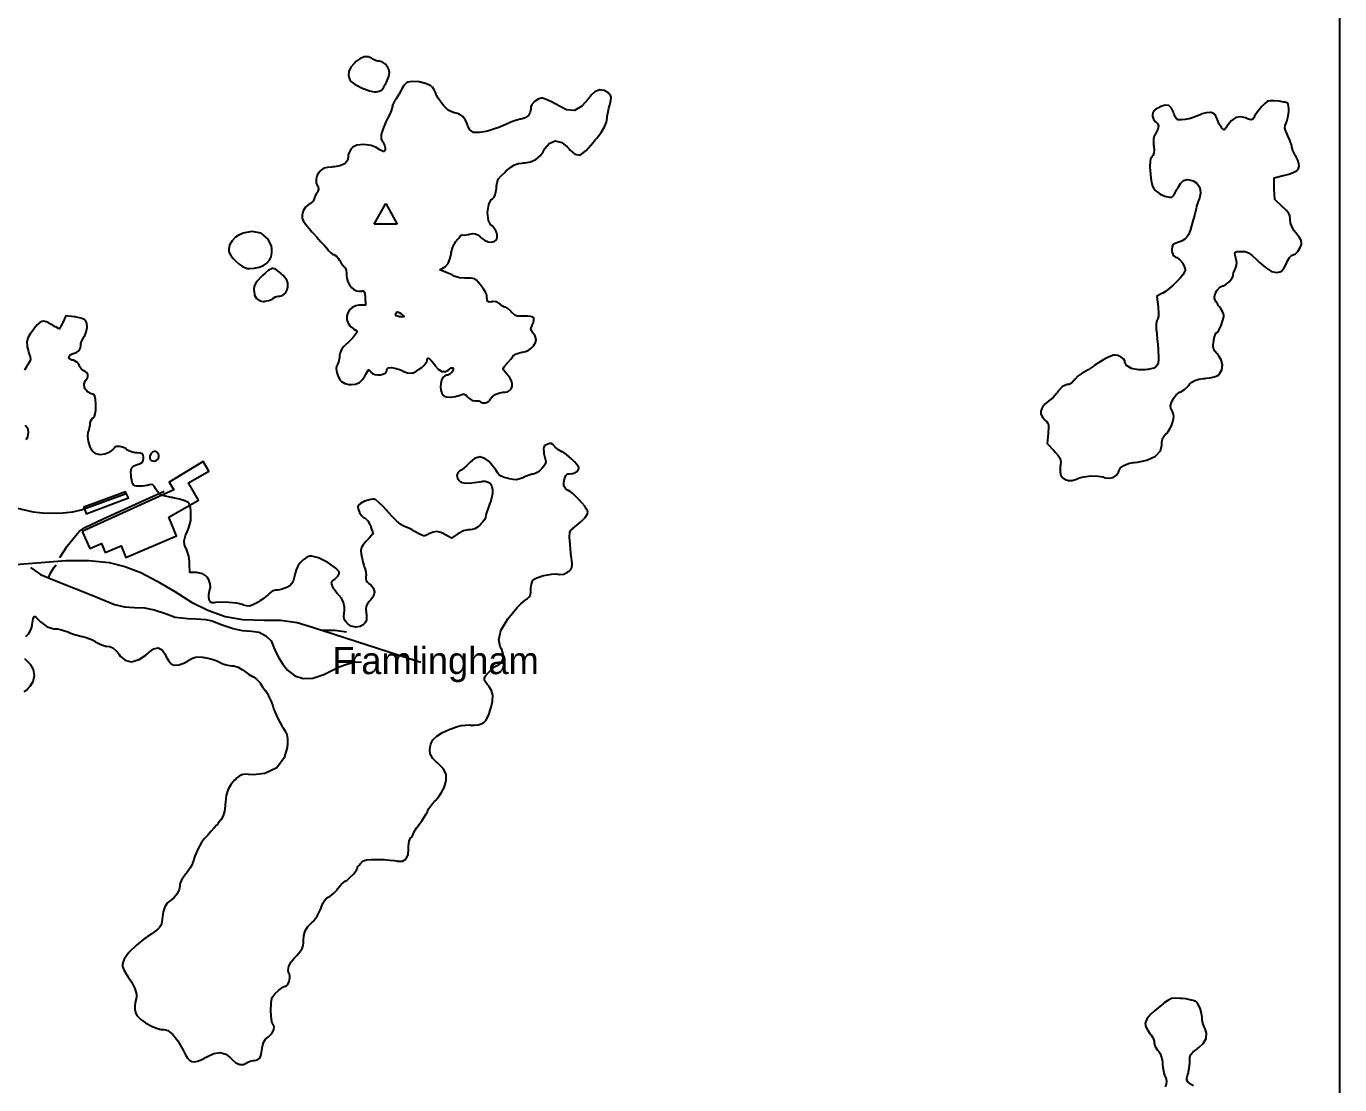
# Model space of a CAD drawing. Extents: x 0 to 24000, y 0 to 24000.
# Drawn here: x 20671 to 24000, y 11621 to 14303 of the extents above; entities that cross this region are included whole.
import ezdxf

# ---------------------------------------------------------------- set-up
doc = ezdxf.new("R2010")
doc.units = 0
for name, color, linetype in [('01A-WaterbodyTidal', 7, 'Continuous'), ('01B-LandmassTidal', 7, 'Continuous'), ('01C-WaterbodyNonTidal', 7, 'Continuous'), ('03D-BuiltUpIndustrial', 7, 'Continuous'), ('04B-RoadClassC', 7, 'Continuous'), ('04D-RoadClassA', 7, 'Continuous'), ('05A-RailwayDismantled', 7, 'Continuous'), ('05B-RailwaySecondary', 7, 'Continuous'), ('05C-RailwayPrimary', 7, 'Continuous'), ('06B-FeaturesSummit', 7, 'Continuous'), ('xx-NamesPlacesXXX', 7, 'Continuous')]:
    doc.layers.add(name, color=color, linetype=linetype)

msp = doc.modelspace()

# ---------------------------------------------------------------- linework, layer by layer
at = {"layer": '01A-WaterbodyTidal'}
msp.add_lwpolyline([(0, 0), (24000, 0), (24000, 24000), (0, 24000)], close=True, dxfattribs=at)
at = {"layer": '01B-LandmassTidal'}
for points in [[(21503.6, 14211.1), (21500.8, 14208.4), (21493.4, 14199.5), (21488, 14188.9), (21487.3, 14178.5), (21489.8, 14170.1), (21491.1, 14167.6), (21492.7, 14164.5), (21501.7, 14157.5), (21520.1, 14147.3), (21540.4, 14139.7), (21552.9, 14137), (21556.9, 14137.4), (21558.9, 14137.6), (21565, 14138.7), (21570.8, 14141.8), (21576.1, 14147.8), (21580.9, 14155.5), (21582.4, 14158.1), (21584.2, 14161.6), (21590.1, 14175.9), (21591.4, 14187.5), (21591, 14189.5), (21590.6, 14192), (21587.5, 14199.3), (21581.1, 14207.4), (21573, 14212.9), (21566.2, 14215), (21564, 14215), (21562, 14215), (21556, 14216.8), (21549.3, 14220.1), (21548.3, 14220.9), (21546.1, 14222.5), (21538.2, 14226), (21527.5, 14226.1), (21516.1, 14221.1), (21506.5, 14213.9)], [(21634.9, 14159.7), (21633.8, 14159.1), (21628, 14153.1), (21622.8, 14144.6), (21622, 14142.9), (21621.2, 14141.2), (21615.1, 14130.4), (21608, 14119.2), (21606.7, 14117.4), (21605.3, 14115.6), (21600.4, 14107.2), (21598.6, 14101.4), (21598.8, 14100.9), (21599.1, 14100.5), (21598.5, 14097.3), (21595.8, 14089.5), (21591.3, 14078.9), (21586.7, 14069.5), (21585.1, 14066.4), (21582.5, 14061.1), (21575.2, 14044.7), (21570.5, 14029.4), (21570.7, 14018.1), (21573.8, 14010.8), (21575.3, 14008.8), (21576.5, 14007.3), (21579.1, 14002.2), (21580.8, 13995.5), (21580.4, 13989.8), (21578.6, 13986.6), (21577.7, 13986), (21577.3, 13985.8), (21575.5, 13986), (21571.7, 13987.4), (21566.9, 13990), (21562.9, 13992.6), (21561.6, 13993.5), (21558, 13996.1), (21545.3, 14001.3), (21526.5, 14004), (21508.7, 14001.7), (21498.2, 13996.9), (21495.8, 13994.3), (21494.6, 13993), (21489.7, 13984.8), (21487.1, 13977.5), (21487.1, 13975.1), (21487.1, 13972.1), (21485, 13963.2), (21478.1, 13954.8), (21466, 13949.5), (21452.4, 13947.1), (21447.9, 13946.8), (21444.6, 13946.6), (21434.5, 13945.5), (21425.4, 13943.4), (21419.1, 13940), (21415, 13936.1), (21413.8, 13934.7), (21412.1, 13932.7), (21408, 13925.7), (21405.4, 13916.3), (21405.8, 13906.8), (21408.3, 13899.9), (21409.5, 13897.8), (21410.4, 13896.4), (21411.7, 13890.4), (21408.8, 13883.2), (21407.6, 13881.4), (21406.6, 13880.1), (21402.7, 13873.1), (21400.9, 13867.8), (21400.9, 13866.1), (21400.8, 13865.3), (21396.9, 13859.6), (21389.7, 13853.5), (21387.9, 13852.4), (21385.4, 13850.8), (21378.8, 13844.6), (21372.7, 13835.3), (21369.9, 13825.1), (21370.1, 13817.2), (21370.7, 13814.7), (21371.1, 13813.4), (21373.6, 13809.1), (21379.6, 13800.7), (21387.8, 13790.5), (21394.9, 13782.4), (21397.3, 13779.8), (21399.9, 13777.1), (21407.4, 13768.7), (21417.6, 13757.5), (21426.4, 13747.4), (21431.4, 13741.8), (21433, 13739.9), (21434.2, 13738.4), (21437.9, 13734), (21442.8, 13729.3), (21447.1, 13726.1), (21449.5, 13724.9), (21450.3, 13724.9), (21451, 13724.9), (21453, 13723.7), (21456.8, 13720.4), (21461.1, 13715.5), (21464.2, 13711.2), (21465.2, 13709.6), (21466.2, 13708.1), (21469.3, 13703.4), (21473.3, 13698), (21476.7, 13694.1), (21478.4, 13692.3), (21478.9, 13692), (21479.4, 13691.6), (21481.4, 13685.7), (21482.4, 13676.9), (21482.4, 13674), (21482.4, 13671.7), (21483.2, 13664.7), (21485.8, 13655.9), (21489.8, 13648.1), (21495, 13641.5), (21501.1, 13636.4), (21507.8, 13633), (21514.9, 13631.8), (21520.3, 13632.3), (21522, 13632.8), (21522.8, 13633), (21525.4, 13633), (21527.5, 13630.7), (21528.7, 13625.1), (21529.4, 13618), (21529.5, 13615.6), (21530.3, 13596.3), (21516.1, 13596.3), (21513.5, 13596.3), (21505.8, 13594.9), (21497, 13590.8), (21490.2, 13584.7), (21485.6, 13577.2), (21483.3, 13568.6), (21483.6, 13559.7), (21486.8, 13550.8), (21491.2, 13544.4), (21493, 13542.7), (21494.3, 13541.3), (21500.8, 13535.7), (21505, 13532.8), (21506.3, 13532.8), (21507.1, 13532.8), (21509.2, 13530.4), (21506.3, 13523.8), (21498.3, 13513.8), (21489.2, 13504.4), (21485.9, 13501.5), (21483.4, 13499.1), (21476.1, 13491.8), (21470.1, 13483.8), (21466.7, 13475.9), (21465.1, 13468.7), (21464.8, 13466.2), (21464.5, 13463.8), (21462.1, 13452.2), (21459.1, 13444.2), (21458.5, 13443.5), (21457.4, 13442), (21456.3, 13435.9), (21457.7, 13425.4), (21461.8, 13414.2), (21466.4, 13406.8), (21468.3, 13404.7), (21469.8, 13403.1), (21478.3, 13397.8), (21488.5, 13395.6), (21491.8, 13395.6), (21495.2, 13395.6), (21505.3, 13396.7), (21515.4, 13400.5), (21523.3, 13407.9), (21529.1, 13416.5), (21530.7, 13419.6), (21531.8, 13421.8), (21535.3, 13428.6), (21538.4, 13432.4), (21541, 13431.9), (21543.6, 13428.6), (21544.4, 13427.4), (21545.2, 13426.2), (21548.8, 13423.4), (21554.7, 13420.8), (21561.4, 13419.7), (21568.3, 13420), (21574.7, 13421.5), (21580.1, 13424.3), (21583.8, 13428.1), (21585.1, 13431.7), (21585.1, 13432.9), (21585.1, 13434), (21588.3, 13437.5), (21596.8, 13438.7), (21608.8, 13436.4), (21619.1, 13432.6), (21622.4, 13430.9), (21625, 13429.6), (21637.1, 13425.4), (21647.8, 13424.6), (21649.8, 13425), (21651.1, 13425.3), (21655, 13426.8), (21660.9, 13429.9), (21667.1, 13434.1), (21673.1, 13438.9), (21678.6, 13444), (21683, 13449), (21686, 13453.6), (21687.1, 13456.3), (21687.1, 13457.2), (21687.1, 13458.4), (21688.4, 13461.9), (21692.2, 13461.4), (21697.9, 13455.9), (21703.7, 13448.4), (21705.5, 13445.8), (21707.5, 13442.8), (21714.9, 13434.4), (21724.2, 13428.5), (21733.4, 13428.1), (21740.5, 13431.6), (21742.3, 13433.3), (21743.3, 13434.2), (21748.2, 13437.4), (21751.8, 13438), (21752.1, 13437.6), (21752.8, 13436.9), (21752.8, 13432.9), (21749.5, 13426.8), (21744, 13421.4), (21739.5, 13419.2), (21738, 13419.2), (21736.5, 13419.2), (21732, 13417.5), (21727, 13412.9), (21723.4, 13406.2), (21721.2, 13398.1), (21720.5, 13389.5), (21721.5, 13381), (21724.3, 13373.4), (21727.6, 13368.6), (21729, 13367.4), (21730.4, 13366.2), (21736.1, 13364.4), (21746.4, 13363.6), (21758.4, 13365), (21767.6, 13367.4), (21770.6, 13368.6), (21772, 13369.2), (21776.5, 13370.7), (21781, 13370.7), (21785.4, 13368.2), (21789.6, 13364.1), (21791, 13362.7), (21792.7, 13360.9), (21800.7, 13355.2), (21808.8, 13353.8), (21810.5, 13354.1), (21811.8, 13354.4), (21817.9, 13354.3), (21822, 13352.6), (21822.3, 13352.1), (21823, 13351), (21827.4, 13348.8), (21834.6, 13348.7), (21841.6, 13351.3), (21845.4, 13355), (21845.8, 13356.4), (21846.5, 13358.4), (21850.8, 13363.7), (21859.7, 13369.9), (21870.9, 13374.4), (21879.7, 13376), (21882.7, 13376), (21884.6, 13376), (21890.2, 13377.1), (21896, 13380.2), (21900, 13384.8), (21902.1, 13390.7), (21902.3, 13397.4), (21900.5, 13404.8), (21896.8, 13412.5), (21892.5, 13418.2), (21890.9, 13419.9), (21889.8, 13421.2), (21886.4, 13424.9), (21882.7, 13429.3), (21880.1, 13432.8), (21879.2, 13434.3), (21879.2, 13434.8), (21879.2, 13436.2), (21882.3, 13440.2), (21888.6, 13447.7), (21890.1, 13449.3), (21891.6, 13450.9), (21898.8, 13459.5), (21904.2, 13466.8), (21904.6, 13467.8), (21905.2, 13468.8), (21912.5, 13473.3), (21924, 13476.8), (21926.6, 13477.2), (21928.9, 13477.5), (21935.8, 13479.1), (21943.1, 13482.1), (21949.5, 13486.5), (21954.2, 13491.2), (21955.6, 13492.9), (21957.3, 13494.9), (21961.9, 13501.7), (21963.6, 13509.2), (21960.6, 13517.8), (21954.9, 13526.8), (21952.9, 13529.7), (21951.9, 13531.1), (21949.9, 13536.9), (21951.9, 13543.1), (21952.9, 13544.6), (21953.5, 13545.7), (21956.1, 13552.5), (21957.6, 13558.3), (21957.6, 13560.3), (21957.6, 13561.3), (21956.9, 13564.3), (21954.2, 13566.8), (21948.6, 13568), (21941.5, 13568.5), (21939.1, 13568.5), (21936.5, 13568.6), (21924.5, 13568.8), (21916.6, 13568.6), (21916, 13568.5), (21915.3, 13568.5), (21909.3, 13571.6), (21901.8, 13578.3), (21900.3, 13579.9), (21898.7, 13581.5), (21891, 13588.1), (21886.2, 13591.7), (21884.6, 13591.7), (21883.2, 13591.7), (21878.8, 13594), (21872.5, 13598.4), (21871.3, 13599.5), (21869.6, 13601), (21861.5, 13605.2), (21852.9, 13605.8), (21850.9, 13605.4), (21849.3, 13605), (21844.5, 13604.2), (21841, 13605.5), (21839.3, 13610.5), (21838.5, 13617.9), (21838.4, 13620.3), (21838.3, 13621.2), (21837.3, 13624.2), (21834.7, 13629.5), (21831, 13635.9), (21826.3, 13642.6), (21821.3, 13649.2), (21816.3, 13655.1), (21811.7, 13659.8), (21808.9, 13662.1), (21807.8, 13662.6), (21806.7, 13663.2), (21797.7, 13665.1), (21786.7, 13665.3), (21784.7, 13665), (21782, 13664.7), (21769.3, 13665.6), (21755.7, 13670.4), (21752.5, 13672), (21750.1, 13673.2), (21737.4, 13678.9), (21727.1, 13683), (21725.9, 13683.4), (21724.6, 13683.8), (21720.8, 13685), (21718.9, 13686.2), (21720.2, 13687.4), (21723.2, 13688.8), (21724.3, 13689.3), (21726.7, 13690.3), (21733.1, 13694.6), (21739.8, 13702.4), (21744.5, 13712.9), (21747, 13722.8), (21747.4, 13726.1), (21747.8, 13729.4), (21752.2, 13744.4), (21759.8, 13758.1), (21761.9, 13760.6), (21763.1, 13762.1), (21766.8, 13766.6), (21771, 13771.2), (21774.3, 13774.1), (21775.8, 13774.9), (21776.1, 13774.7), (21776.2, 13774.5), (21781.7, 13774.3), (21791.2, 13775.8), (21793.3, 13776.3), (21795.5, 13776.9), (21802.3, 13778.1), (21808.9, 13777.6), (21815, 13774.5), (21820.9, 13769.7), (21822.7, 13768.1), (21824.9, 13766.2), (21832.1, 13761.4), (21841.3, 13757.5), (21849.6, 13756.4), (21856.7, 13757.6), (21861.9, 13761.2), (21864.8, 13766.8), (21864.8, 13774.3), (21862.6, 13781.2), (21861.5, 13783.3), (21860.7, 13784.9), (21856.1, 13792.4), (21851.9, 13797.5), (21851.3, 13797.9), (21848.2, 13799.7), (21842.4, 13811), (21839.7, 13831.2), (21843.1, 13851.9), (21849.2, 13864), (21852.5, 13866.5), (21853.6, 13867.3), (21856.5, 13870.5), (21859.4, 13876.2), (21861.3, 13884), (21862.4, 13892), (21862.7, 13894.7), (21862.9, 13897.9), (21864.1, 13907.5), (21867.3, 13916.3), (21874.1, 13924.6), (21883.4, 13933.1), (21886.6, 13935.9), (21889.6, 13938.5), (21898.9, 13946.2), (21908.6, 13952.3), (21918.5, 13955.5), (21928.1, 13956.8), (21931.3, 13957), (21935.6, 13957.4), (21948.6, 13959.8), (21962.3, 13965.7), (21973.3, 13975.2), (21980.7, 13985.2), (21982.7, 13988.8), (21985.4, 13993.6), (21996.5, 14006.5), (22011.7, 14013.2), (22028.1, 14008.8), (22042, 13997.8), (22045.8, 13993.5), (22049.3, 13989.5), (22061.1, 13978.9), (22074.5, 13976.7), (22090.3, 13988.4), (22107.7, 14008.5), (22113.2, 14015.5), (22116.9, 14020.1), (22127.8, 14034.4), (22136.7, 14048.6), (22141.4, 14060.6), (22143.1, 14070.2), (22143.4, 14073.5), (22143.5, 14074.8), (22144.1, 14079), (22145.6, 14086.7), (22147.6, 14095.6), (22149.1, 14102.2), (22149.7, 14104.4), (22150.4, 14107.3), (22152.5, 14116.2), (22153.2, 14123.4), (22151.3, 14128.4), (22148.1, 14132.3), (22146.9, 14133.4), (22144.6, 14135.7), (22135.8, 14140.7), (22124.1, 14142), (22112.3, 14137.2), (22103.4, 14129.5), (22101, 14126.4), (22095.8, 14119.8), (22078.7, 14101.2), (22060.2, 14090.1), (22040.4, 14091.9), (22020.6, 14101.4), (22014.4, 14105.2), (22011.7, 14106.8), (22003.6, 14111.3), (21993.1, 14116.3), (21984.1, 14119.7), (21979.5, 14120.9), (21978, 14120.9), (21975.5, 14120.9), (21968.1, 14118.7), (21959, 14113.1), (21952.3, 14105.5), (21949.7, 14099.4), (21949.7, 14097.4), (21949.7, 14094.5), (21948.1, 14086.1), (21943.5, 14077.4), (21935.6, 14071.5), (21927.5, 14068.8), (21924.6, 14068.4), (21922.7, 14068.1), (21917, 14066.5), (21908, 14063.6), (21898.6, 14060), (21892.2, 14057.3), (21890.1, 14056.2), (21887.8, 14055), (21880.6, 14051.7), (21868.4, 14047), (21855.1, 14042.4), (21845.5, 14039.4), (21842.3, 14038.6), (21836.8, 14037), (21819.9, 14033.8), (21804.7, 14034.4), (21795, 14040.9), (21790.2, 14050.2), (21789.4, 14053.5), (21788.4, 14056.6), (21784.4, 14065.8), (21777.7, 14074.8), (21768.8, 14080.8), (21760.1, 14083.6), (21757.2, 14084), (21755.2, 14084.4), (21749.3, 14086.2), (21742.2, 14089.9), (21735, 14096.1), (21728.7, 14102.9), (21726.7, 14105.2), (21725, 14107.2), (21720.4, 14113.2), (21714.9, 14121.3), (21710.7, 14128.5), (21708.9, 14132.4), (21708.6, 14133.8), (21708.2, 14135.2), (21704.9, 14142.6), (21700.5, 14148.7), (21699.6, 14149.5), (21696.5, 14152.2), (21685, 14157.7), (21666.8, 14162.6), (21648.8, 14163.4), (21637.9, 14161.4)], [(23817, 14113.1), (23815, 14112.3), (23810, 14108.1), (23801.3, 14098.9), (23791.7, 14086.3), (23784.3, 14075.3), (23782.1, 14071.5), (23781.5, 14070.5), (23779.4, 14067.9), (23776.3, 14066.5), (23771.7, 14067.2), (23766.2, 14069.2), (23764.4, 14069.9), (23760.9, 14071.4), (23749.5, 14073.9), (23736.6, 14072), (23725, 14063.9), (23716.3, 14053.1), (23713.9, 14049.2), (23713, 14047.7), (23710, 14043.4), (23707.4, 14041.1), (23704.7, 14042), (23701.8, 14044.7), (23700.9, 14045.6), (23700, 14046.6), (23694.7, 14055.2), (23689.8, 14066.2), (23689.2, 14068.4), (23688.5, 14070.3), (23686, 14076), (23682.7, 14080.9), (23678.5, 14083.6), (23674.1, 14084.7), (23672.7, 14084.8), (23671.2, 14085), (23661.4, 14084.2), (23651.2, 14081.3), (23649.6, 14080.5), (23646.1, 14078.8), (23635.3, 14074.4), (23621.4, 14069.9), (23608.5, 14067), (23600.2, 14066), (23597.4, 14066), (23595.7, 14066), (23590.7, 14066.6), (23586.2, 14068.8), (23582.9, 14073.8), (23580.5, 14080.3), (23579.8, 14082.5), (23578.7, 14086), (23574, 14096.2), (23567, 14103), (23557.2, 14103.4), (23546.6, 14099.8), (23543.3, 14098.2), (23541, 14097), (23534.3, 14093.3), (23528.9, 14089), (23526.4, 14084.2), (23525.7, 14079.4), (23525.7, 14077.8), (23525.7, 14075.3), (23527.7, 14067.9), (23532.2, 14062.1), (23533.5, 14061.3), (23535, 14060.3), (23539.1, 14056.3), (23540.9, 14050.3), (23539.1, 14042.4), (23535, 14034.4), (23533.5, 14031.9), (23532.5, 14030.3), (23530, 14024.9), (23528, 14017.8), (23527.6, 14009.7), (23528.1, 14002), (23528.4, 13999.4), (23528.8, 13996.9), (23529.3, 13989.5), (23528.9, 13982.3), (23527.2, 13976.9), (23525, 13973.4), (23524.1, 13972.3), (23523.1, 13971.2), (23520.7, 13967.3), (23519.1, 13960.1), (23519, 13948.8), (23519.8, 13935.6), (23520.2, 13931.2), (23520.5, 13926.5), (23521.9, 13912.5), (23524.3, 13900.8), (23528.3, 13892.9), (23533, 13887.4), (23534.7, 13885.7), (23537, 13883.5), (23545, 13878), (23556.9, 13872.6), (23567.9, 13870.2), (23574.3, 13870.6), (23575.9, 13871.6), (23576.5, 13871.9), (23578.1, 13873.8), (23581.2, 13878.4), (23584.8, 13884.5), (23587.5, 13889.8), (23588.4, 13891.6), (23590.1, 13895), (23596, 13904.9), (23603.7, 13912.3), (23612.9, 13914.7), (23622, 13913.6), (23624.9, 13912.7), (23628.4, 13911.8), (23638.2, 13906.1), (23645.7, 13895.2), (23647.2, 13880.8), (23644.2, 13867.5), (23642.5, 13863.3), (23641.9, 13861.9), (23639.2, 13853.9), (23637.2, 13847.6), (23637, 13846.9), (23636, 13842), (23632.6, 13827.3), (23627.1, 13806.7), (23621.4, 13788.5), (23618, 13778.8), (23616.6, 13775.9), (23615.8, 13774.1), (23612.6, 13769.2), (23607.5, 13764.1), (23601, 13759.9), (23594.5, 13757.1), (23592.3, 13756.3), (23589.9, 13755.5), (23582.6, 13752.7), (23577.3, 13749.2), (23575.1, 13744.3), (23574.7, 13738.6), (23574.7, 13736.7), (23574.7, 13735), (23575.2, 13729.9), (23576.8, 13725), (23579.8, 13721.3), (23583.2, 13718.9), (23584.5, 13718.3), (23586.9, 13717.1), (23593.6, 13712.2), (23601.1, 13704.1), (23606.1, 13694.9), (23608, 13688.1), (23608, 13685.7), (23608, 13684.5), (23606.4, 13680.7), (23602, 13673.7), (23595.4, 13665.4), (23587.1, 13656.5), (23577.8, 13647.5), (23568, 13638.9), (23558.2, 13631.5), (23551.6, 13627.1), (23549.2, 13625.8), (23536.7, 13619.1), (23539.4, 13591.7), (23539.7, 13588.4), (23540.4, 13578.7), (23540.3, 13569.1), (23539.3, 13562.4), (23538.1, 13559.2), (23537.4, 13558.3), (23536.7, 13557.5), (23534.5, 13549.4), (23534.7, 13537.1), (23535.1, 13534), (23535.4, 13531.5), (23536.1, 13523.9), (23537.4, 13510.7), (23538.7, 13496), (23539.6, 13485.1), (23539.8, 13481.5), (23540, 13478.2), (23540.5, 13468.3), (23540.5, 13458), (23539.5, 13450.1), (23537.3, 13444.2), (23533.7, 13439.9), (23528.4, 13437), (23521.2, 13434.9), (23514.3, 13433.6), (23512, 13433.3), (23506.6, 13432.4), (23490.2, 13432.3), (23472, 13436.1), (23459.7, 13443.7), (23455.1, 13451.8), (23455.1, 13454.5), (23455.1, 13455.8), (23452.6, 13459.7), (23446.3, 13464.8), (23437.9, 13468.6), (23431.4, 13470.1), (23429.3, 13470.1), (23426.9, 13470.1), (23419.9, 13467.7), (23406, 13461.3), (23390.7, 13452.5), (23380.1, 13445.3), (23376.7, 13442.7), (23374.7, 13441.1), (23362.6, 13432.8), (23350.7, 13425.9), (23348.9, 13425), (23347, 13424.2), (23336.9, 13417.1), (23328.4, 13408.6), (23327.3, 13407), (23326.3, 13405.5), (23320, 13399), (23314.6, 13395.6), (23312.8, 13395.6), (23308.9, 13395.6), (23297, 13390.5), (23285.6, 13378.1), (23283.4, 13374.5), (23282.3, 13372.7), (23274.5, 13363.1), (23265.5, 13355.4), (23263.8, 13354.5), (23262.2, 13353.5), (23253.8, 13346.2), (23246.6, 13337.9), (23245.8, 13336.4), (23244.6, 13334.4), (23242.1, 13327.9), (23242.3, 13320.3), (23246.5, 13312.5), (23252.9, 13305.6), (23255.2, 13303.5), (23256.4, 13302.4), (23259.7, 13298.6), (23261.9, 13293), (23262.2, 13284.5), (23261.4, 13274.3), (23261.1, 13271), (23258.3, 13246.3), (23276.4, 13227.1), (23278.9, 13224.3), (23286.3, 13215.9), (23291.3, 13208), (23292.7, 13199.8), (23292, 13191.2), (23291.7, 13188.3), (23291.3, 13184.8), (23291, 13174.2), (23293.3, 13164.6), (23299.2, 13158.1), (23307, 13154.3), (23309.7, 13153.4), (23311.7, 13152.6), (23321.5, 13151.9), (23333, 13155.5), (23335.9, 13156.9), (23339.5, 13158.6), (23351.2, 13161.8), (23369.3, 13164.1), (23387.6, 13163.5), (23399.9, 13161.4), (23403.8, 13160), (23406.5, 13159), (23415.6, 13157.8), (23426.1, 13159.9), (23434.3, 13166), (23439, 13173.1), (23439.8, 13175.7), (23440.6, 13177.9), (23444.7, 13183.9), (23453, 13190.4), (23464.6, 13195.1), (23475.7, 13197.6), (23479.4, 13198.1), (23487.5, 13199), (23511.3, 13204.1), (23533, 13213.7), (23545.3, 13227.5), (23549.2, 13241.6), (23549.2, 13246.3), (23549.2, 13248.2), (23549.8, 13253.9), (23551.6, 13260.1), (23555, 13265.6), (23558.8, 13269.7), (23560.2, 13271), (23561.5, 13272.1), (23565, 13276.2), (23569.5, 13283.1), (23573.5, 13290.8), (23575.7, 13296.4), (23576.3, 13298.4), (23576.9, 13300.8), (23578.7, 13308.1), (23579.4, 13315.3), (23578.2, 13321.6), (23575.9, 13326.9), (23575.1, 13328.6), (23574.1, 13330.3), (23571.6, 13335.7), (23570.7, 13341.2), (23572.4, 13347.4), (23575.5, 13354.2), (23576.7, 13356.4), (23577.9, 13358.9), (23585.6, 13369.3), (23593.9, 13375.8), (23595.4, 13376.4), (23596.9, 13376.9), (23606.5, 13383.1), (23616.3, 13392.1), (23617.8, 13394.1), (23619.5, 13396), (23625.1, 13401.6), (23632.4, 13406), (23642.5, 13408.7), (23654.3, 13410.5), (23658.2, 13410.9), (23661.5, 13411.2), (23671.5, 13412.7), (23681.7, 13414.9), (23689.1, 13417.8), (23693.2, 13420.4), (23694.2, 13421.5), (23696.5, 13423.9), (23701.5, 13432.6), (23703.1, 13445), (23699.3, 13458.4), (23692.6, 13469), (23689.9, 13472.1), (23688.2, 13474), (23683.3, 13480), (23680.1, 13486.6), (23679.4, 13494.4), (23680.2, 13503), (23680.5, 13505.8), (23680.8, 13507.8), (23682, 13513.7), (23684, 13520.4), (23686.2, 13525.2), (23687.7, 13527.2), (23688.4, 13527.4), (23689.9, 13528.1), (23693.8, 13533.4), (23699.5, 13544.8), (23704.1, 13558.2), (23706, 13566.8), (23706, 13569.7), (23706, 13570.9), (23705.1, 13574.4), (23702.7, 13580.5), (23698.9, 13587.1), (23695.5, 13592.1), (23694.2, 13593.6), (23693.1, 13595.1), (23689.8, 13600), (23686, 13606.2), (23683.4, 13611.5), (23682.5, 13614.3), (23682.5, 13615.2), (23682.5, 13617.7), (23684.3, 13625), (23689.2, 13634.5), (23695.7, 13641.9), (23701, 13645.1), (23702.9, 13645.4), (23705, 13645.6), (23711.2, 13648.8), (23719.9, 13655.9), (23726.8, 13664.2), (23729.5, 13669.8), (23729.5, 13671.6), (23729.5, 13673.4), (23731.1, 13678.7), (23734.2, 13686.2), (23735, 13687.7), (23735.8, 13689.2), (23738.4, 13697.7), (23738.9, 13705.7), (23738.6, 13706.9), (23738, 13709.2), (23736.4, 13716), (23734.9, 13722.7), (23734.3, 13727.3), (23734.7, 13730.3), (23736.4, 13732), (23739.4, 13732.7), (23744, 13732.8), (23748.7, 13732.8), (23750.3, 13732.8), (23752.9, 13732.8), (23760.5, 13732.2), (23768.9, 13729.2), (23778.4, 13722.2), (23788.5, 13712.9), (23791.9, 13709.6), (23796.6, 13705.1), (23811.6, 13692.1), (23827, 13682.1), (23839.5, 13679.1), (23848.2, 13680.9), (23850.7, 13682.2), (23852.3, 13683.1), (23859.5, 13690.8), (23865.2, 13701.9), (23866, 13704.6), (23866.9, 13707.5), (23872.3, 13717.8), (23878.9, 13723), (23880.5, 13723.4), (23882.3, 13723.8), (23887.6, 13726.8), (23894, 13732.9), (23899.2, 13741.3), (23902.2, 13748.7), (23902.8, 13751.2), (23903.2, 13752.6), (23901.9, 13760.7), (23896, 13770.5), (23894.2, 13772.8), (23891.8, 13775.8), (23884.8, 13785.2), (23878.8, 13795.6), (23875.6, 13805.3), (23874.6, 13813), (23874.6, 13815.5), (23874.6, 13817.3), (23873.7, 13822.6), (23870.7, 13829.2), (23864.7, 13836.6), (23857.4, 13843.8), (23855, 13846.1), (23835.4, 13864.1), (23834.2, 13891.6), (23833.4, 13919), (23856.9, 13924.9), (23860.5, 13925.8), (23871.2, 13928.9), (23882.3, 13932.9), (23890.2, 13937.4), (23895.1, 13942.6), (23897.2, 13948.6), (23896.7, 13955.8), (23893.6, 13964.4), (23889.8, 13972.2), (23888.3, 13974.7), (23887.3, 13976.4), (23884.5, 13981.6), (23881.3, 13988.4), (23879.3, 13994.1), (23878.5, 13997.2), (23878.5, 13998.2), (23878.5, 13999.3), (23877.7, 14002.8), (23875.6, 14009.4), (23872.5, 14017.3), (23869.7, 14023.6), (23868.7, 14025.6), (23867.3, 14028.5), (23863.1, 14037.2), (23860.9, 14044.9), (23861.5, 14051.7), (23863.9, 14058), (23864.8, 14060.1), (23865.6, 14062.2), (23868.9, 14075.6), (23870.7, 14087.8), (23870.7, 14091.9), (23870.7, 14094.1), (23870.3, 14100.7), (23869.1, 14106.2), (23866.6, 14109.1), (23863.2, 14110.5), (23862, 14110.7), (23858.1, 14111.5), (23846.3, 14113.5), (23833.8, 14114.8), (23824.1, 14114.7), (23818.6, 14113.7)], [(21213.9, 13775.9), (21210.5, 13774.5), (21201.3, 13768.6), (21191.9, 13759.2), (21186.1, 13748.3), (21184.1, 13739.3), (21184.1, 13736.3), (21184.1, 13734.7), (21185.5, 13729.9), (21189.5, 13722.6), (21195.4, 13714.8), (21202.6, 13707.3), (21210.6, 13700.4), (21218.8, 13694.8), (21226.6, 13691), (21231.8, 13689.7), (21233.5, 13689.7), (21237.1, 13689.7), (21248.1, 13690.5), (21260.9, 13693.1), (21271.7, 13697.3), (21280.5, 13703), (21287.1, 13710.3), (21291.4, 13718.9), (21293.5, 13729), (21293.4, 13737.5), (21293.1, 13740.2), (21292.3, 13746.4), (21284.3, 13764.2), (21266.5, 13778.8), (21242.3, 13783.1), (21220.5, 13778.9)], [(21267.6, 13670.1), (21265, 13667.5), (21257.6, 13659.3), (21251.6, 13651.1), (21248.7, 13643.7), (21248, 13637.6), (21248, 13635.6), (21248.1, 13632.3), (21249.7, 13622.3), (21254.6, 13613.1), (21262.6, 13607.7), (21271, 13606.1), (21273.9, 13606.2), (21275.7, 13606.3), (21285.6, 13608.3), (21293.7, 13612), (21294.7, 13612.8), (21295.6, 13613.7), (21302.5, 13617.3), (21309.2, 13619.1), (21311.5, 13619.1), (21313.7, 13619.1), (21320.5, 13621.1), (21327.7, 13626.7), (21332.5, 13635.3), (21334.2, 13643.4), (21334.2, 13646.1), (21334.2, 13647.9), (21333.5, 13653.1), (21331, 13659.7), (21326.3, 13666.6), (21320.9, 13672.5), (21319, 13674.4), (21317.4, 13676), (21312.5, 13680.4), (21305.9, 13685.3), (21299.9, 13688.5), (21296.6, 13689.7), (21295.4, 13689.7), (21294.2, 13689.7), (21290.5, 13688.2), (21283.9, 13684.1), (21276, 13678), (21269.6, 13672.1)], [(20990.8, 13223.9), (20989.5, 13223.1), (20986.5, 13219.4), (20984.3, 13213.8), (20984.4, 13208.2), (20986, 13204.7), (20986.9, 13203.9), (20987.8, 13203.2), (20991.2, 13201.7), (20995.6, 13201.4), (20999.7, 13202.8), (21003.2, 13205.4), (21005.8, 13209), (21007.1, 13213.1), (21006.8, 13217.4), (21005.3, 13220.7), (21004.5, 13221.6), (21003.2, 13223.1), (20998.1, 13226.7), (20992.4, 13225)]]:
    msp.add_lwpolyline(points, close=True, dxfattribs=at)
for points in [[(20669.4, 12757), (20671.2, 12758.6), (20676.4, 12763.8), (20681.1, 12770.5), (20684, 12778.3), (20685.5, 12785.8), (20685.8, 12788.4), (20686.2, 12791.1), (20688.6, 12802), (20690.6, 12807.6), (20691.3, 12807.6), (20692.4, 12807.6), (20695.8, 12804.6), (20702.1, 12798.8), (20703.5, 12797.4), (20706.6, 12794), (20724, 12781.7), (20740.9, 12776.2), (20746.6, 12776.2), (20750.1, 12776.2), (20760.5, 12773.9), (20773.7, 12769.5), (20776, 12768.4), (20778.3, 12767.2), (20793.2, 12761.7), (20809, 12757.5), (20811.6, 12757), (20813.8, 12756.7), (20820.3, 12755.1), (20829.7, 12752), (20838.6, 12748), (20844.4, 12744.9), (20846.2, 12743.7), (20848.3, 12742.2), (20860.1, 12736.2), (20870.3, 12732.8), (20871.6, 12732.7), (20874.2, 12732.6), (20882, 12731.6), (20890.2, 12728.3), (20897.8, 12721.7), (20904.2, 12713.9), (20906.1, 12711.1), (20909.1, 12707.1), (20921.1, 12696.8), (20937.8, 12692.5), (20956.9, 12698.3), (20973.7, 12709.5), (20978.7, 12713.9), (20982.2, 12717), (20993.9, 12725.2), (21005.5, 12728.4), (21014.9, 12723.2), (21021.9, 12713.2), (21023.7, 12709.6), (21024.9, 12707.2), (21031.6, 12695.8), (21037.8, 12687.9), (21038.6, 12687.2), (21040.3, 12686), (21046.8, 12684.4), (21057.9, 12685.2), (21070.6, 12689.5), (21080.9, 12694.9), (21084.1, 12697), (21086.1, 12698.4), (21092.4, 12701.9), (21099.8, 12704.3), (21108.6, 12704.9), (21117.6, 12704.1), (21120.6, 12703.7), (21123.1, 12703.5), (21130.6, 12702.1), (21141.4, 12699.2), (21151.9, 12695.6), (21158.5, 12692.7), (21160.6, 12691.6), (21162.6, 12690.5), (21168.9, 12687.9), (21177.8, 12684.9), (21186.3, 12682.9), (21191.7, 12682.2), (21193.5, 12682.2), (21197.1, 12682.2), (21208.1, 12679.5), (21219.3, 12672.5), (21221.7, 12670.4), (21223.6, 12668.8), (21234.2, 12661.1), (21243.9, 12655.6), (21245.3, 12655.1), (21246.6, 12654.5), (21254.5, 12649), (21261.5, 12641.7), (21262.5, 12640.2), (21263.4, 12638.7), (21269.7, 12629.4), (21276.6, 12620.1), (21277.8, 12618.7), (21279, 12617.2), (21282, 12612.1), (21286.9, 12602.2), (21292, 12590.2), (21295.5, 12580.7), (21296.6, 12577.5), (21297.7, 12574.1), (21301.5, 12564.1), (21307.6, 12550.3), (21314.1, 12537.7), (21318.4, 12530.4), (21320.1, 12528.1), (21322, 12525.4), (21327.3, 12517.2), (21331.2, 12508.2), (21332.8, 12498.4), (21332.8, 12488), (21332.7, 12484.6), (21332.4, 12475.6), (21324.9, 12449), (21305.5, 12423.6), (21275.5, 12409.2), (21245.9, 12406.1), (21236.2, 12407), (21233.4, 12407.2), (21224.8, 12407.5), (21217, 12406.4), (21210.3, 12402.7), (21204.1, 12397.4), (21202.1, 12395.6), (21199, 12392.5), (21190.2, 12382.5), (21182.6, 12369.5), (21177.9, 12353.4), (21175.5, 12336.8), (21175.1, 12331.3), (21174.6, 12326.9), (21173, 12314), (21170.1, 12302.3), (21164.6, 12292.6), (21157.6, 12283.6), (21155.1, 12280.7), (21153.2, 12278.5), (21147.4, 12271.8), (21139, 12262.5), (21131.1, 12253.7), (21126.1, 12248.4), (21124.5, 12246.6), (21121.8, 12243.9), (21114.9, 12234.4), (21105.8, 12218.2), (21097.9, 12200), (21093.5, 12186.5), (21092.4, 12181.9), (21092, 12180.8), (21090.4, 12177.1), (21086.5, 12170.5), (21081.3, 12162.7), (21076.7, 12156.8), (21075.1, 12154.9), (21073.5, 12153), (21069.1, 12146.9), (21064.2, 12139), (21061, 12131.9), (21059.8, 12128), (21059.8, 12126.6), (21059.8, 12123.9), (21058, 12115.7), (21053, 12104.7), (21045.6, 12095.1), (21038.8, 12089.2), (21036.3, 12087.8), (21034, 12086.4), (21027.7, 12081.1), (21021.8, 12071.9), (21017.9, 12059.1), (21015.9, 12046), (21015.5, 12041.6), (21015.4, 12039.8), (21014.7, 12034.6), (21013.6, 12028.9), (21011.6, 12024), (21008.5, 12019.4), (21003.7, 12014.5), (20996.9, 12009), (20987.6, 12002.4), (20978.5, 11996.2), (20975.5, 11994.1), (20968.9, 11989.7), (20949.8, 11974.8), (20930.7, 11956.1), (20918.9, 11938.7), (20914.8, 11927.4), (20914.8, 11923.6), (20914.8, 11920.8), (20917.9, 11912.2), (20923.8, 11901.5), (20925.3, 11899.6), (20928.6, 11895.4), (20937.3, 11881.8), (20945.7, 11864.9), (20950, 11850.5), (20950.5, 11842.4), (20949.6, 11840.1), (20949.1, 11838.8), (20947.1, 11829.1), (20946.1, 11818.8), (20946.1, 11815.4), (20946.1, 11813.4), (20946.6, 11807.4), (20948.5, 11801.1), (20952.1, 11795.5), (20956.4, 11790.9), (20957.9, 11789.5), (20961.4, 11786.4), (20972.9, 11777.9), (20988.4, 11768.9), (21003.2, 11763), (21013, 11760.9), (21016.3, 11760.9), (21019.7, 11760.9), (21029.9, 11757.9), (21042.7, 11748.4), (21055.4, 11732), (21065.5, 11714.1), (21068.4, 11708), (21069.8, 11705.1), (21074.1, 11696.7), (21079.4, 11688.4), (21084.7, 11682.7), (21090.4, 11679.5), (21096.9, 11678.8), (21104.6, 11680.4), (21113.9, 11684.2), (21122.5, 11688.4), (21125.3, 11689.9), (21130.3, 11692.7), (21146.1, 11699.5), (21162.6, 11702.2), (21177, 11697.8), (21188, 11689.6), (21191.1, 11686.4), (21193.7, 11683.8), (21202.3, 11676.6), (21212, 11671.8), (21221, 11671.9), (21228, 11675.1), (21230, 11676.6), (21231, 11677.4), (21238.6, 11680.7), (21245.9, 11682.5), (21248.4, 11682.5), (21250.5, 11682.5), (21257, 11683.8), (21262.7, 11688.3), (21266.3, 11697.4), (21268.3, 11708.2), (21268.8, 11711.9), (21269, 11714.5), (21270.3, 11722.1), (21273, 11729.7), (21277.6, 11736), (21282.9, 11740.9), (21284.8, 11742.5), (21287.1, 11744.3), (21293.3, 11751), (21298, 11759.7), (21298.8, 11768), (21296.7, 11773.6), (21295.4, 11775), (21294.1, 11776.4), (21292.2, 11786.4), (21290.7, 11806.9), (21291.4, 11828), (21292.9, 11839.3), (21294.3, 11841.6), (21295.6, 11844.2), (21301.1, 11850.8), (21310.9, 11860.3), (21320.9, 11867.7), (21326.5, 11870.7), (21328.4, 11870.7), (21329.6, 11870.7), (21333.3, 11873.9), (21337.2, 11881.7), (21338.9, 11891.3), (21338.5, 11898.1), (21337.8, 11900), (21336.7, 11902.7), (21334.9, 11911), (21336.2, 11921), (21342.4, 11931.9), (21350.8, 11942.3), (21353.8, 11945.5), (21356.4, 11948.4), (21364, 11957.2), (21370, 11965.8), (21372.7, 11973.7), (21373.4, 11980.8), (21373.4, 11983.2), (21373.4, 11986.9), (21374.5, 11998.1), (21378.1, 12010.4), (21384.8, 12021.4), (21392.6, 12030), (21395.4, 12032.6), (21397.7, 12034.7), (21408.3, 12048.3), (21416.8, 12065.2), (21418.1, 12069), (21419.2, 12072), (21422.7, 12080.7), (21427.2, 12088.7), (21432.4, 12094.1), (21437.5, 12097.2), (21439.3, 12098), (21441.1, 12098.9), (21450.7, 12106.1), (21458.7, 12115.1), (21459.7, 12116.8), (21460.6, 12118.3), (21463.8, 12122.4), (21469.1, 12128.2), (21474.8, 12133.4), (21479, 12136.4), (21480.5, 12137.2), (21483.1, 12138.8), (21490.5, 12144.8), (21500.3, 12154.6), (21507.7, 12164.4), (21510.6, 12169.9), (21510.6, 12171.7), (21510.6, 12173), (21513.4, 12176.8), (21518.8, 12182.7), (21520.1, 12183.9), (21521.4, 12185.2), (21526, 12188.5), (21533.5, 12191.1), (21545.2, 12191.9), (21559.3, 12191.8), (21564, 12191.7), (21567.6, 12191.6), (21578.3, 12191.2), (21592.2, 12190.3), (21603.8, 12189.2), (21609.9, 12188.3), (21611.8, 12187.8), (21614.8, 12187.1), (21624.4, 12187.3), (21633.2, 12192.6), (21638.4, 12203.7), (21640, 12216.8), (21640, 12221.1), (21640, 12225.4), (21641.5, 12238), (21644.9, 12246.2), (21645.9, 12247), (21646.7, 12247.7), (21650, 12251.9), (21651.8, 12255.6), (21651.8, 12256.8), (21651.8, 12257.7), (21653, 12260.2), (21656.2, 12265.8), (21661, 12272.9), (21665.5, 12278.8), (21667.1, 12280.7), (21668.7, 12282.8), (21673.4, 12289.3), (21679.6, 12298.5), (21684.7, 12307.2), (21687.5, 12312.5), (21688.2, 12314.4), (21688.9, 12316.1), (21691.5, 12320.9), (21696.1, 12327.8), (21701.4, 12334.4), (21705.3, 12338.6), (21706.7, 12339.9), (21708.2, 12341.2), (21712.3, 12345.8), (21718.4, 12354), (21724.2, 12363.2), (21727.9, 12370.1), (21729, 12372.4), (21731, 12377), (21735.2, 12391.5), (21734.9, 12407.5), (21727.6, 12422.1), (21716.9, 12433.4), (21712.9, 12436.7), (21709.8, 12439.2), (21701.4, 12447.9), (21694.9, 12459), (21693.3, 12470.7), (21695, 12480.7), (21696.1, 12483.8), (21697, 12486.7), (21701.7, 12494.8), (21711.2, 12504.2), (21725.8, 12513.2), (21741.4, 12520.4), (21746.6, 12522.6), (21750.1, 12524), (21760.8, 12527.7), (21772.8, 12530.9), (21784.1, 12532.4), (21793.1, 12532.6), (21796, 12532.4), (21798.8, 12532.3), (21807.2, 12532.3), (21816.4, 12533.1), (21824, 12535.3), (21830.3, 12538.9), (21835.5, 12544.2), (21840, 12551.5), (21844, 12561), (21846.9, 12569.8), (21847.8, 12572.8), (21849.3, 12577.8), (21852.8, 12592.9), (21853.6, 12607.9), (21849.9, 12620.2), (21843.9, 12629.5), (21841.5, 12632.4), (21840.2, 12633.9), (21834.9, 12641.9), (21832.1, 12647.1), (21832.1, 12648.8), (21832.1, 12650.8), (21835.2, 12656.8), (21842.9, 12666.6), (21852.9, 12675.8), (21860.4, 12681), (21863.1, 12682.2), (21866, 12683.3), (21873.8, 12689.3), (21879.6, 12699.6), (21880, 12712.4), (21876.6, 12723.5), (21874.8, 12726.8), (21872.2, 12731.8), (21868.5, 12748.6), (21873.6, 12772.3), (21891.6, 12801.3), (21915.4, 12829.9), (21923.8, 12839), (21924.6, 12839.7), (21930.8, 12845.2), (21938.2, 12850.9), (21939.5, 12851.9), (21940.9, 12852.9), (21944.6, 12856.2), (21947.7, 12860.9), (21949.3, 12867.1), (21949.7, 12873.6), (21949.7, 12875.8), (21949.7, 12879.2), (21951.2, 12889.5), (21954.2, 12898.3), (21954.8, 12899.3), (21956.4, 12901.5), (21964.8, 12905.8), (21982.1, 12911.2), (22001.8, 12914.6), (22014.9, 12915.3), (22019.1, 12914.6), (22021.9, 12914.2), (22033.2, 12914.9), (22042.9, 12919.6), (22045, 12921.3), (22046.5, 12922.5), (22050.9, 12926.7), (22054, 12931.5), (22054.9, 12937.5), (22054.3, 12944.2), (22054, 12946.4), (22053.6, 12948.5), (22052.8, 12955.1), (22051.5, 12966.8), (22050.3, 12979.9), (22049.5, 12989.7), (22049.3, 12993), (22048.9, 12997.3), (22048.1, 13010), (22048.5, 13020.1), (22050.9, 13026), (22054.6, 13029.6), (22056, 13030.7), (22060.9, 13034.5), (22075.6, 13046.6), (22087.6, 13058.3), (22093.2, 13067.3), (22094, 13072.9), (22093.6, 13074.6), (22093.3, 13076), (22091.1, 13079.9), (22086.2, 13086.9), (22079.5, 13095.1), (22071.8, 13103.7), (22063.6, 13111.8), (22055.9, 13119), (22049, 13124.3), (22045.2, 13126.7), (22043.8, 13127.1), (22042.7, 13127.5), (22037.6, 13131.5), (22034, 13137.2), (22033.6, 13138.5), (22033.2, 13140.5), (22033.5, 13146.9), (22035.4, 13156.7), (22038.8, 13164.9), (22041.5, 13168.5), (22042.6, 13168.7), (22043.9, 13168.7), (22047.6, 13169.1), (22053.6, 13169.8), (22054.8, 13169.8), (22056.3, 13170), (22060.7, 13171.5), (22066, 13174.8), (22069.6, 13179.2), (22071.2, 13182.8), (22071.2, 13183.9), (22071.2, 13184.8), (22069.8, 13187.4), (22066, 13192.7), (22060.3, 13199.1), (22053.7, 13206), (22046.6, 13212.6), (22039.8, 13218.4), (22033.9, 13222.7), (22030.8, 13224.5), (22029.7, 13224.7), (22028.3, 13225.1), (22019.9, 13229.8), (22011.7, 13236.6), (22010.5, 13238), (22009.3, 13239.5), (22005.5, 13243.5), (22001.4, 13245.9), (21996.9, 13245.8), (21992.4, 13244.2), (21990.9, 13243.5), (21989.4, 13242.9), (21985.3, 13240.5), (21982.5, 13237), (21981.8, 13231.5), (21982.3, 13224.9), (21982.7, 13222.7), (21982.9, 13220.6), (21984.8, 13210.6), (21986.6, 13203.8), (21987, 13203.2), (21987.5, 13202.4), (21987.8, 13199.1), (21986.2, 13193.9), (21982.7, 13188.1), (21977.8, 13182.3), (21971.8, 13176.9), (21965.5, 13172.4), (21959.1, 13169.4), (21954.7, 13168.3), (21953.3, 13168.3), (21952.5, 13168.3), (21950.3, 13167.7), (21945.3, 13166), (21938.9, 13163.5), (21933.5, 13161.2), (21931.7, 13160.4), (21929.2, 13159.3), (21921.5, 13156.2), (21913.4, 13154.3), (21904.6, 13154.8), (21895.5, 13156.6), (21892.5, 13157.3), (21889.8, 13157.9), (21881.8, 13160.2), (21874.1, 13163.4), (21868.7, 13167.3), (21865.7, 13170.8), (21865, 13172.2), (21864.3, 13173.5), (21861.8, 13177.2), (21857.3, 13183.5), (21852, 13190.3), (21848, 13195.3), (21846.6, 13196.9), (21843.7, 13200.1), (21833.2, 13208.3), (21820.2, 13211.9), (21807.1, 13207.9), (21796.4, 13199.4), (21793.3, 13196.1), (21791.8, 13194.5), (21787.1, 13190), (21780.8, 13184.2), (21775, 13179.6), (21771.7, 13177.2), (21770.6, 13176.5), (21768.8, 13175.6), (21764.3, 13171.5), (21762, 13165.1), (21763.7, 13157.9), (21767.7, 13152.2), (21769.4, 13150.6), (21770.7, 13149.4), (21775.5, 13146.8), (21784.9, 13145.4), (21800.4, 13146.4), (21818.9, 13148.9), (21825.1, 13149.8), (21827.3, 13150.2), (21834.2, 13150.1), (21841.6, 13147.9), (21847.3, 13143.6), (21851, 13137.3), (21852.9, 13129), (21852.6, 13119.1), (21850.3, 13107.7), (21847.1, 13098.1), (21845.8, 13095), (21844.8, 13092.4), (21842, 13084.7), (21838.9, 13075.2), (21836.8, 13067.4), (21836, 13063.7), (21836, 13062.4), (21836, 13061.4), (21834.9, 13058.3), (21831.9, 13052.8), (21827.4, 13046.8), (21823.4, 13042.3), (21821.9, 13040.9), (21820.2, 13039.1), (21814.6, 13034.3), (21808, 13030), (21801.3, 13027.8), (21795.6, 13027.1), (21793.7, 13027.1), (21790.1, 13027.1), (21779.3, 13024.3), (21766.7, 13018.2), (21764.3, 13016.6), (21749, 13006), (21733.7, 13014.6), (21730.8, 13016.3), (21721.7, 13020.6), (21711.6, 13022.8), (21702.1, 13021.4), (21693.9, 13018), (21691.4, 13016.6), (21690.3, 13016), (21687.1, 13014.1), (21683.8, 13012.4), (21680.8, 13011.6), (21677.5, 13011.9), (21673.3, 13013.4), (21667.7, 13016.2), (21660, 13020.5), (21652.4, 13024.9), (21649.8, 13026.4), (21648.7, 13026.9), (21640.2, 13031.2), (21629.8, 13035.7), (21627.9, 13036.5), (21625.8, 13037.4), (21620.1, 13041), (21610.4, 13048.8), (21599.1, 13059.7), (21589.7, 13069.9), (21586.7, 13073.4), (21583.7, 13076.8), (21574.6, 13086.8), (21564.5, 13096.7), (21556.6, 13103), (21552.7, 13105.2), (21551.4, 13105.2), (21548.8, 13105.2), (21540.8, 13103.6), (21528.5, 13099.4), (21517.7, 13093.8), (21512.8, 13090), (21512.2, 13088.3), (21511.6, 13086.6), (21511.9, 13080.6), (21515.1, 13071.5), (21520.7, 13063.3), (21525.9, 13058.6), (21527.9, 13057.7), (21529.5, 13057), (21536.7, 13050), (21542.9, 13038.6), (21544, 13035.7), (21544.5, 13034), (21546.2, 13028.8), (21548.1, 13023), (21549.4, 13019), (21549.8, 13017.8), (21549.8, 13017.3), (21549.8, 13017.3), (21548.6, 13015.9), (21545.2, 13012), (21540.1, 13006.4), (21535.3, 13001.4), (21533.8, 12999.7), (21531.4, 12997.2), (21524.7, 12989.5), (21520.2, 12982.2), (21519.2, 12974.4), (21520, 12965.7), (21520.5, 12962.8), (21520.7, 12960.7), (21521.8, 12954.2), (21523.8, 12945.4), (21526.1, 12937.7), (21527.6, 12933.3), (21528.3, 12931.9), (21529.1, 12930.3), (21531.7, 12920.7), (21532.1, 12911.1), (21531.8, 12909.5), (21531.5, 12908.1), (21531.1, 12903.7), (21532.1, 12898.9), (21535.5, 12894.6), (21540, 12890.7), (21541.6, 12889.5), (21544.1, 12887.6), (21550.5, 12880.4), (21553.6, 12870.4), (21550.7, 12859.4), (21544.5, 12850), (21542, 12847.2), (21540.3, 12845.4), (21535.6, 12839.7), (21532.3, 12833.4), (21531.6, 12826), (21532.3, 12818.1), (21532.6, 12815.4), (21532.9, 12813), (21533.5, 12805.6), (21533, 12798.7), (21530.9, 12793.4), (21527.9, 12789.5), (21526.7, 12788.4), (21524.7, 12786.4), (21517.1, 12782.2), (21506, 12780.4), (21494.7, 12783.2), (21486.6, 12788.2), (21484.4, 12790.4), (21483, 12791.7), (21479.3, 12796.1), (21476.7, 12801.5), (21476, 12808.1), (21476.6, 12815.1), (21476.9, 12817.4), (21477.5, 12820.7), (21477.7, 12830.8), (21475.2, 12842.9), (21469.4, 12853.8), (21462.9, 12861.5), (21460.5, 12863.7), (21459.4, 12864.6), (21453.4, 12872.2), (21448.2, 12881.2), (21447.5, 12882.9), (21446.8, 12884.5), (21445, 12889.7), (21444.8, 12894.3), (21447.4, 12898), (21451.6, 12901.4), (21453, 12902.5), (21454.5, 12903.6), (21460.5, 12910), (21463.6, 12915.3), (21463.6, 12917), (21463.6, 12920.3), (21455.4, 12930.1), (21435.5, 12944.5), (21411.2, 12956), (21394.9, 12960.6), (21389.5, 12960.5), (21388.6, 12960.4), (21381.3, 12957), (21372.3, 12950.7), (21370.7, 12949.1), (21369, 12947.7), (21364.2, 12942.7), (21359.2, 12935.2), (21355.1, 12925.6), (21352.2, 12916.2), (21351.5, 12913.1), (21350.6, 12909.6), (21347.8, 12899.3), (21344, 12890.9), (21338.8, 12885.6), (21332.8, 12882.2), (21330.7, 12881.3), (21328.6, 12880.3), (21317.1, 12876.3), (21308.2, 12874.2), (21305.2, 12874.2), (21302.5, 12874.2), (21294.3, 12871.4), (21285.6, 12865), (21284.1, 12863.3), (21282.7, 12861.9), (21278.4, 12858.2), (21271, 12852.5), (21262.7, 12846.9), (21256.7, 12843.2), (21254.7, 12842.1), (21252, 12840.6), (21243.8, 12836.3), (21236.3, 12833.9), (21229.1, 12834.4), (21221.8, 12836.6), (21219.4, 12837.4), (21215.6, 12838.8), (21204, 12841.1), (21184.2, 12843.3), (21163.7, 12843.9), (21150.4, 12843.2), (21146.1, 12842.5), (21144.8, 12842.3), (21141, 12842.2), (21137.7, 12843.5), (21135.6, 12846.8), (21134.5, 12851.2), (21134.3, 12852.7), (21133.9, 12854.4), (21133.6, 12863.6), (21135, 12871.9), (21135.5, 12873.1), (21136.3, 12875), (21137.5, 12881.4), (21136.7, 12890.7), (21133.3, 12900.2), (21129.3, 12907.1), (21127.6, 12909.1), (21126.3, 12910.7), (21118.2, 12916), (21106.2, 12918.5), (21102.9, 12918.6), (21085.3, 12919.3), (21084.9, 12940.9), (21084.9, 12945.9), (21082.7, 12960.8), (21078, 12975.7), (21076.7, 12978.1), (21075.3, 12980.8), (21072, 12989.2), (21071.3, 12999.5), (21074.8, 13012.9), (21080.8, 13028), (21083, 13033), (21084.1, 13035.7), (21087.7, 13050.5), (21088.3, 13067.5), (21088, 13071.4), (21087.8, 13074.6), (21086.8, 13084), (21084.9, 13091.6), (21081, 13096.1), (21076, 13098.9), (21074.3, 13099.7), (21072.6, 13100.4), (21059, 13104.5), (21043.2, 13108.5), (21040.2, 13109.1), (21038, 13109.5), (21031.4, 13110.9), (21023.2, 13112.6), (21016.7, 13113.9), (21013.6, 13114.5), (21012.8, 13114.6), (21012, 13114.8), (21006.5, 13119.7), (21000.5, 13128), (20999.4, 13129.9), (20998.5, 13131.8), (20995.2, 13137.6), (20991.4, 13141.3), (20986.4, 13141.8), (20980.6, 13140.6), (20978.7, 13140), (20976.9, 13139.6), (20965.7, 13137.8), (20954.6, 13137.5), (20952.8, 13137.7), (20951, 13137.9), (20945.8, 13138.8), (20941.7, 13141.7), (20939.2, 13148.1), (20937.6, 13157.1), (20937.1, 13160), (20936.6, 13163.6), (20935.8, 13174.5), (20937.5, 13183.5), (20943.5, 13189), (20951.8, 13192.5), (20954.8, 13193.4), (20956.4, 13193.9), (20961.4, 13196), (20965.3, 13199), (20967.2, 13203.3), (20967.7, 13207.9), (20967.7, 13209.4), (20967.7, 13211.1), (20967.3, 13216.1), (20965.1, 13219.7), (20959.7, 13221.5), (20952.2, 13222.2), (20949.6, 13222.4), (20946.6, 13222.6), (20934.2, 13225.3), (20925.6, 13230.1), (20924.6, 13231.4), (20923.1, 13232.9), (20917.2, 13236.1), (20907.8, 13238.7), (20899.2, 13238.7), (20894.9, 13236.8), (20894.4, 13235.7), (20894.3, 13235.3), (20890.1, 13231), (20882.7, 13225.1), (20881.1, 13223.9), (20878.5, 13222.2), (20869.9, 13218.7), (20858.3, 13217.4), (20847.6, 13220), (20840.8, 13224.6), (20839.1, 13226.7), (20837.1, 13229), (20832.9, 13237.4), (20828.7, 13251.1), (20827, 13264.9), (20827.6, 13273.5), (20828.5, 13276.1), (20829, 13277.5), (20831.2, 13286), (20832.5, 13293), (20832.5, 13295.3), (20832.5, 13297.4), (20834.7, 13303.7), (20838.9, 13310.1), (20839.9, 13311), (20840.9, 13311.9), (20843.5, 13315.5), (20845.8, 13321.5), (20846.8, 13330.6), (20847, 13340.6), (20846.9, 13343.9), (20846.8, 13347.3), (20846.2, 13357.6), (20844.8, 13365.7), (20842.4, 13369.8), (20839.4, 13371.1), (20838.3, 13371.3), (20835.1, 13372), (20825.9, 13376.8), (20818.8, 13386), (20817.5, 13397), (20821.1, 13405.7), (20823, 13407.8), (20824.2, 13409.2), (20826.7, 13414.3), (20826.9, 13420.8), (20823.7, 13426.3), (20819.2, 13429.3), (20817.5, 13429.8), (20816.6, 13430), (20811, 13434.4), (20806.1, 13441.5), (20805.4, 13443.1), (20804.5, 13445), (20798.7, 13452.5), (20790.6, 13456.8), (20788.5, 13457.2), (20786.4, 13457.6), (20780.6, 13460.5), (20778.4, 13465.4), (20781.8, 13470.5), (20788.5, 13473.8), (20790.9, 13474.4), (20793, 13475), (20799.3, 13477.6), (20804.9, 13482.1), (20808, 13488.3), (20808.9, 13494.7), (20808.9, 13496.8), (20808.9, 13499.3), (20811.5, 13506.6), (20816.4, 13515.6), (20817.5, 13517.2), (20819.3, 13519.6), (20823, 13528), (20825.3, 13539.9), (20824.2, 13550.9), (20821.1, 13557.5), (20819.5, 13559.1), (20818.7, 13559.9), (20815.6, 13561.5), (20809.2, 13563.8), (20801.2, 13565.7), (20794.7, 13566.7), (20792.5, 13567), (20770.9, 13569.3), (20763.4, 13552.9), (20762.5, 13550.7), (20757.9, 13541.6), (20755.3, 13536.8), (20754.4, 13536.8), (20753.9, 13536.8), (20752.3, 13537.6), (20748.2, 13539.6), (20742.7, 13542.7), (20737.9, 13545.6), (20736.4, 13546.6), (20734.3, 13547.8), (20728, 13551.4), (20721.2, 13554.5), (20715.4, 13555.8), (20710.1, 13554.9), (20704.7, 13551.9), (20698.8, 13546.4), (20691.9, 13538.3), (20685.5, 13530.1), (20683.5, 13527.4), (20681.3, 13524.6), (20675.9, 13515.5), (20672.4, 13504.1), (20673, 13491.3), (20676.2, 13479.2), (20677.6, 13475.2), (20678.4, 13472.8), (20680.6, 13465.5), (20681.2, 13458.9), (20679, 13452.6), (20675.1, 13446.3), (20673.7, 13444.3), (20672.3, 13442.3), (20666.7, 13431.9)], [(20668.4, 13292.8), (20673.9, 13285.3), (20675.7, 13275.9), (20674.8, 13266.9), (20674, 13263.9), (20673.7, 13262.7), (20672.1, 13259), (20668.8, 13256.1)], [(20665.2, 12616.2), (20671.1, 12621.2), (20675.7, 12625.7), (20677.2, 12627.3), (20680.3, 12630.8), (20687.9, 12642.8), (20691.8, 12658), (20688.9, 12672.9), (20682.1, 12684.6), (20679.2, 12688), (20676.3, 12691.2), (20666.8, 12699.9)], [(23629.3, 11618.1), (23621.4, 11622.3), (23620.1, 11623.3), (23618.8, 11624.3), (23615, 11627.8), (23612.6, 11631.9), (23612.8, 11637.5), (23614.4, 11644.2), (23615.1, 11646.4), (23615.7, 11648.5), (23618.4, 11662.5), (23619.8, 11675.7), (23619.8, 11680.1), (23619.8, 11682.8), (23620.2, 11690.5), (23622.5, 11697.7), (23628.4, 11704), (23636.6, 11710.3), (23639.4, 11712.3), (23643.2, 11715), (23653.5, 11724.9), (23661.2, 11738.1), (23662.5, 11751.8), (23659.2, 11762.8), (23657.4, 11766), (23656.5, 11767.6), (23652.9, 11777.1), (23651.1, 11784.9), (23651.1, 11787.5), (23651.1, 11791.1), (23649.8, 11801.8), (23646.1, 11815), (23640.7, 11825.8), (23636.2, 11831.2), (23634.3, 11832.2), (23633.1, 11832.9), (23628.9, 11834.3), (23620.4, 11836.3), (23610.1, 11838.1), (23601.8, 11839.1), (23599, 11839.3), (23595.1, 11839.6), (23583.4, 11840.2), (23573.3, 11839), (23564.4, 11834.6), (23555.3, 11827.9), (23552.3, 11825.6), (23549.1, 11823.1), (23539.6, 11815.6), (23529.3, 11806.9), (23521.1, 11799.4), (23515, 11792.8), (23510.7, 11786.8), (23508.2, 11781.4), (23507.2, 11776.2), (23507.4, 11772.3), (23507.6, 11771.1), (23508, 11769.4), (23512.4, 11759.7), (23518.5, 11750.5), (23519.8, 11749.1), (23521.2, 11747.7), (23526.7, 11738.9), (23529.6, 11731.3), (23529.6, 11728.7), (23529.6, 11726), (23532.6, 11717.9), (23538.4, 11708.1), (23539.8, 11706.4), (23541.1, 11704.8), (23544.5, 11699.6), (23547.8, 11692.5), (23549.8, 11684.1), (23550.6, 11676.4), (23550.8, 11673.8), (23550.9, 11671.6), (23551.5, 11664.9), (23553.1, 11655.7), (23555.1, 11647.5), (23556.7, 11642.8), (23557.4, 11641.3), (23558.2, 11639.7), (23560.3, 11634.6), (23561.2, 11628.8), (23560.1, 11622), (23557.9, 11615)]]:
    msp.add_lwpolyline(points, dxfattribs=at)
at = {"layer": '01C-WaterbodyNonTidal'}
msp.add_lwpolyline([(21621.6, 13574.4), (21622.9, 13573.4), (21626.6, 13569.9), (21627.6, 13567.4), (21624.4, 13566.6), (21618.7, 13567.1), (21616.9, 13567.4), (21614.9, 13567.7), (21608.7, 13569.9), (21607.1, 13573.5), (21607.5, 13574.4), (21607.8, 13575.4), (21609.4, 13578.2), (21612, 13579.4), (21615.9, 13578.2), (21620.2, 13575.4)], close=True, dxfattribs=at)
at = {"layer": '03D-BuiltUpIndustrial'}
for points in [[(20812.8, 13022.9), (20831.6, 12979.8), (20861.3, 12992.4), (20871, 12969.7), (20911, 12986.8), (20923.5, 12957.4), (21051.8, 13012.1), (21031.8, 13059.1), (21107.2, 13102.2), (21082, 13146.4), (21133.4, 13175.8), (21119.4, 13200.4), (21033.1, 13148), (21044.8, 13128.8)], [(20818.5, 13080.8), (20822.9, 13067.8), (20930.3, 13107.9), (20922.4, 13123.5), (20816.6, 13084.3)]]:
    msp.add_lwpolyline(points, close=True, dxfattribs=at)
at = {"layer": '04B-RoadClassC'}
msp.add_line((20756, 12956.9), (20774.6, 12985.6), dxfattribs=at)
for points in [[(20774.6, 12985.6), (20792.5, 13008.1), (20804.8, 13022.8), (20819.5, 13033), (20865.9, 13055.2), (21020.2, 13125.5)], [(20727.1, 12905.2), (20733.3, 12918.7), (20741.8, 12932.7), (20746.4, 12938.5)]]:
    msp.add_lwpolyline(points, dxfattribs=at)
at = {"layer": '04D-RoadClassA'}
for points in [[(20681.2, 12931.5), (20692.3, 12924), (20707.3, 12913.9), (20727.1, 12905.2), (20762.3, 12891.2), (20831.1, 12864.4)], [(20831.1, 12864.4), (20894.6, 12838.3), (20920.2, 12832.1), (20944.9, 12830.6), (20970.9, 12829.4), (20994.8, 12824.6), (21023.3, 12814.7), (21048, 12806), (21080.6, 12802.1), (21101.8, 12801.9), (21124.7, 12799.7), (21141.6, 12796.3), (21165.1, 12786.9), (21195.5, 12776.8), (21217.9, 12772.2), (21241.4, 12770), (21260.9, 12767.6), (21278.1, 12758.6), (21291.8, 12745.8), (21300, 12724.8), (21309, 12705.3), (21320.8, 12687.1), (21333.1, 12671.2), (21351.9, 12657), (21372.7, 12650), (21396.8, 12651.6), (21424.9, 12660.3), (21464, 12679.9), (21485.5, 12687.9), (21504.3, 12692.2), (21520.5, 12691.5)]]:
    msp.add_lwpolyline(points, dxfattribs=at)
at = {"layer": '05A-RailwayDismantled'}
msp.add_lwpolyline([(20439.8, 13098.2), (20458.3, 13110.5), (20481.1, 13116.3), (20494.5, 13116), (20518.8, 13111.3), (20688.3, 13073.2), (20712.2, 13070), (20735, 13069.6), (20763.6, 13070), (20788.6, 13072.9), (20810.3, 13077.9), (20826.6, 13083.7), (20924.4, 13119.6)], dxfattribs=at)
at = {"layer": '05B-RailwaySecondary'}
msp.add_lwpolyline([(21482.1, 12767.7), (21452.7, 12772.1), (21421.8, 12772.2)], dxfattribs=at)
at = {"layer": '05C-RailwayPrimary'}
msp.add_lwpolyline([(20332.2, 12914.8), (20771.7, 12949.1), (20829.3, 12949.1), (20880.9, 12944.2), (20920.5, 12934.4), (20961.3, 12919.2), (21002.5, 12897.4), (21047.1, 12870.8), (21090, 12843.6), (21130.8, 12823.5), (21175.3, 12807.8), (21219.3, 12799.6), (21274.2, 12798), (21315.5, 12798), (21357.8, 12792.5), (21395.9, 12780.6), (21671.3, 12691.5)], dxfattribs=at)
at = {"layer": '06B-FeaturesSummit'}
for p, q in [((21553, 13801.6), (21582, 13854.5)), ((21582, 13854.5), (21611.1, 13801.6)), ((21611.1, 13801.6), (21553, 13801.6))]:
    msp.add_line(p, q, dxfattribs=at)

# ---------------------------------------------------------------- texts
at = {"layer": 'xx-NamesPlacesXXX'}
for s, height, p in [('F', 68.8, (21446.8, 12661.4)), ('ramlingham', 68.78, (21489.4, 12661.4))]:
    msp.add_text(s, height=height, dxfattribs=at).set_placement(p)

doc.saveas('drawing.dxf')
